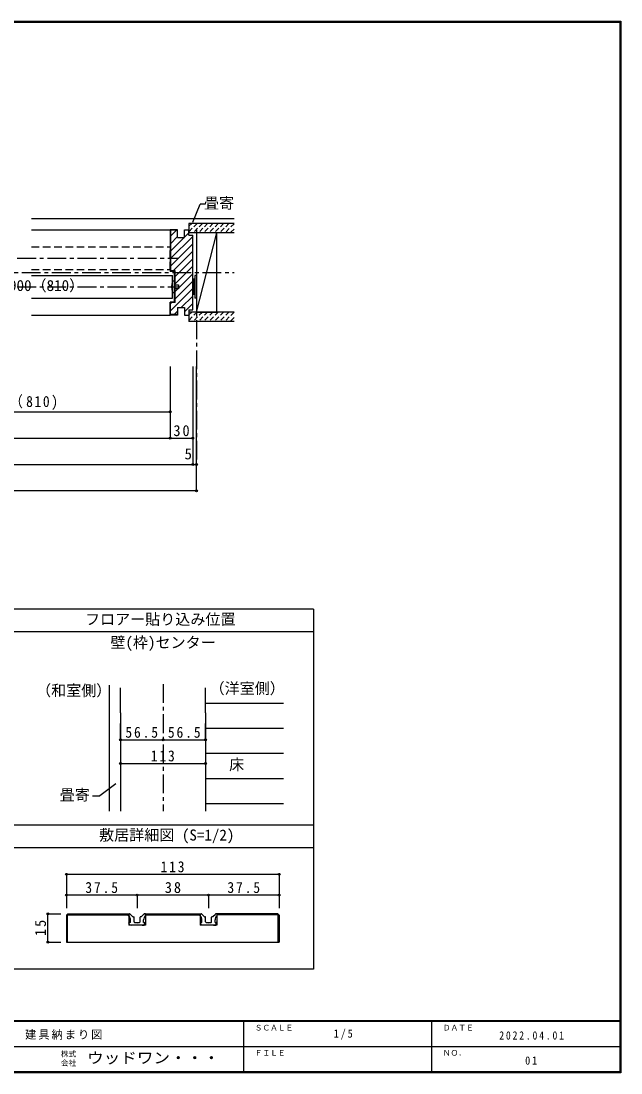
# Model space of a CAD drawing. Units: millimetres at full size, sheet at 1:5, with parts at other scales. Extents: x -973 to 977, y -701 to 696.
# Drawn here: x 180 to 977, y -701 to 696 of the extents above; entities that cross this region are included whole.
import ezdxf
from ezdxf.enums import TextEntityAlignment as Align

# ---------------------------------------------------------------- set-up
doc = ezdxf.new("R2010")
doc.units = ezdxf.units.MM
doc.header["$LTSCALE"] = 5
doc.header["$PDMODE"] = 32
doc.header["$PDSIZE"] = 2.5
for name, pattern in [('CHAIN1', [8, 5, -1, 1, -1]), ('DASHED1', [1.8, 1.2, -0.6]), ('DASHED2', [3, 2, -1])]:
    doc.linetypes.add(name, pattern=pattern)
for name, color, linetype in [('0-1_通り芯', 4, 'CHAIN1'), ('0-2_柱', 7, 'Continuous'), ('0-3_仕上げ', 2, 'Continuous'), ('0-4_枠', 3, 'Continuous'), ('0-6_扉', 6, 'Continuous'), ('0-7_金物', 7, 'Continuous'), ('0-A_文字', 7, 'Continuous'), ('0-B_寸法', 7, 'Continuous'), ('0-C_ハッチ', 4, 'Continuous'), ('1-4_枠', 3, 'Continuous'), ('1-7_金物', 7, 'Continuous'), ('1-B_寸法', 7, 'Continuous'), ('F-0_補助線', 7, 'Continuous'), ('F-1_枠', 6, 'Continuous'), ('F-A_文字', 7, 'Continuous')]:
    doc.layers.add(name, color=color, linetype=linetype)
doc.styles.add('ＭＳ ゴシック', font='')
doc.styles.get('ＭＳ ゴシック').set_extended_font_data('MS Gothic')

msp = doc.modelspace()

# ---------------------------------------------------------------- linework, layer by layer
at = {"layer": '0-1_通り芯'}
for p, q in [((412.672, 418.494), (412.672, 106.994)), ((-385.366, 380.994), (388.672, 380.994)), ((-459.366, 361.994), (462.672, 361.994)), ((-385.366, 342.994), (388.672, 342.994)), ((368.32, -184.538), (368.32, -353.025))]:
    msp.add_line(p, q, dxfattribs=at)
at = {"layer": '0-2_柱'}
for p, q in [((412.672, 414.494), (412.672, 309.494)), ((439.672, 414.494), (412.672, 414.494)), ((412.672, 309.494), (439.672, 414.494)), ((439.672, 309.494), (439.672, 414.494)), ((412.672, 309.494), (439.672, 309.494))]:
    msp.add_line(p, q, dxfattribs=at)
at = {"layer": '0-3_仕上げ'}
for p, q in [((193.667, 433.494), (462.672, 433.494)), ((462.672, 426.994), (402.672, 426.994)), ((402.672, 426.994), (402.672, 414.494)), ((462.672, 414.494), (402.672, 414.494)), ((462.672, 309.494), (402.672, 309.494)), ((402.672, 309.494), (402.672, 296.994)), ((462.672, 296.994), (402.672, 296.994)), ((296.82, -186.073), (296.82, -353.025))]:
    msp.add_line(p, q, dxfattribs=at)
at = {"layer": '0-3_仕上げ', "color": 4}
for p, q in [((424.82, -209.819), (528.32, -209.819)), ((424.82, -243.121), (528.32, -243.121)), ((424.82, -276.422), (528.32, -276.422)), ((424.82, -309.723), (528.32, -309.723)), ((424.82, -343.025), (528.32, -343.025))]:
    msp.add_line(p, q, dxfattribs=at)
at = {"layer": '0-4_枠', "color": 4}
for p, q in [((193.667, 418.494), (377.672, 418.494)), ((193.667, 305.494), (377.672, 305.494))]:
    msp.add_line(p, q, dxfattribs=at)
at = {"layer": '0-4_枠'}
for p, q in [((387.672, 418.494), (377.672, 418.494)), ((377.672, 418.494), (377.672, 363.494)), ((387.672, 417.994), (378.172, 417.994)), ((378.172, 417.994), (378.172, 363.994)), ((387.672, 408.494), (387.672, 418.494)), ((387.672, 408.494), (396.672, 408.494)), ((396.672, 408.494), (396.672, 418.494)), ((396.672, 418.494), (402.672, 418.494)), ((402.672, 411.494), (402.672, 418.494)), ((402.672, 411.494), (407.672, 411.494)), ((407.672, 312.494), (407.672, 411.494)), ((383.672, 363.494), (377.672, 363.494)), ((384.172, 363.994), (378.172, 363.994)), ((383.672, 322.494), (383.672, 363.494)), ((384.172, 321.994), (384.172, 363.994)), ((377.672, 305.494), (377.672, 322.494)), ((383.672, 322.494), (377.672, 322.494)), ((378.172, 305.994), (378.172, 321.994)), ((384.172, 321.994), (378.172, 321.994)), ((387.672, 315.494), (387.672, 305.494)), ((387.672, 315.494), (396.672, 315.494)), ((396.672, 315.494), (396.672, 305.494)), ((402.672, 312.494), (407.672, 312.494)), ((402.672, 312.494), (402.672, 305.494)), ((387.672, 305.494), (377.672, 305.494)), ((387.672, 305.994), (378.172, 305.994)), ((396.672, 305.494), (402.672, 305.494)), ((311.82, -222.697), (311.82, -189.424)), ((424.82, -222.697), (424.82, -189.424)), ((311.82, -222.697), (311.82, -353.025)), ((424.82, -222.697), (424.82, -353.025))]:
    msp.add_line(p, q, dxfattribs=at)
at = {"layer": '0-6_扉', "color": 2, "linetype": 'DASHED2'}
for p, q in [((193.667, 395.994), (377.672, 395.994)), ((377.672, 365.994), (377.672, 395.994)), ((193.667, 365.994), (377.672, 365.994))]:
    msp.add_line(p, q, dxfattribs=at)
at = {"layer": '0-6_扉'}
for p, q in [((193.658, 357.994), (380.672, 357.994)), ((380.672, 327.994), (380.672, 357.994)), ((193.658, 327.994), (380.672, 327.994))]:
    msp.add_line(p, q, dxfattribs=at)
at = {"layer": '0-7_金物'}
for p, q in [((383.672, 350.494), (380.672, 350.494)), ((383.672, 335.494), (383.672, 350.494)), ((408.672, 351.926), (407.665, 351.926)), ((410.672, 352.926), (408.672, 352.926)), ((408.672, 352.926), (408.672, 332.926)), ((410.672, 357.926), (410.672, 327.926)), ((412.672, 357.926), (410.672, 357.926)), ((412.672, 357.926), (412.672, 327.926)), ((380.672, 335.494), (383.672, 335.494)), ((383.672, 345.494), (388.672, 345.494)), ((388.672, 340.494), (383.672, 340.494)), ((388.672, 345.494), (388.672, 340.494)), ((408.672, 333.926), (407.665, 333.926)), ((410.672, 332.926), (408.672, 332.926)), ((412.672, 327.926), (410.672, 327.926))]:
    msp.add_line(p, q, dxfattribs=at)
msp.add_arc((408.297, 342.994), 28.625, 164.81071, 195.18929, dxfattribs=at)
at = {"layer": '0-A_文字'}
for p, q in [((407.709, 428.754), (417.672, 452.475)), ((424.266, 452.475), (417.672, 452.475)), ((305.32, -317.033), (284.24, -332.843)), ((274.395, -332.843), (284.24, -332.843))]:
    msp.add_line(p, q, dxfattribs=at)
at = {"layer": '0-A_文字', "color": 3}
for p, q in [((568.32, -85.141), (168.32, -85.141)), ((568.32, -115.141), (168.32, -115.141)), ((568.32, -371.667), (168.32, -371.667)), ((168.32, -401.667), (568.32, -401.667))]:
    msp.add_line(p, q, dxfattribs=at)
msp.add_lwpolyline([(568.32, -85.141), (568.32, -563.141), (168.32, -563.141)], dxfattribs=at)
at = {"layer": '0-B_寸法', "color": 4}
for p, q in [((377.672, 236.994), (377.672, 141.994)), ((407.672, 236.994), (407.672, 106.994)), ((412.672, 71.994), (412.672, 236.994)), ((-16.356, 176.994), (377.672, 176.994)), ((-404.366, 141.994), (407.672, 141.994)), ((-409.366, 106.994), (412.672, 106.994)), ((412.672, 71.994), (-409.366, 71.994)), ((311.82, -258.476), (311.82, -236.956)), ((424.82, -258.476), (424.82, -236.956)), ((311.82, -258.476), (368.32, -258.476)), ((368.32, -258.476), (424.82, -258.476)), ((311.82, -289.86), (424.82, -289.86))]:
    msp.add_line(p, q, dxfattribs=at)
at = {"layer": '0-B_寸法'}
for p in [(377.672, 176.994), (377.672, 141.994), (407.672, 141.994), (407.672, 106.994), (412.672, 106.994), (412.672, 71.994), (311.82, -258.476), (368.32, -258.476), (424.82, -258.476), (311.82, -289.86), (424.82, -289.86)]:
    msp.add_point(p, dxfattribs=at)
at = {"layer": '0-C_ハッチ', "linetype": 'DASHED1'}
for p, q in [((406.322, 426.994), (402.672, 423.344)), ((413.393, 426.994), (402.672, 416.273)), ((420.464, 426.994), (407.964, 414.494)), ((427.535, 426.994), (415.035, 414.494)), ((434.606, 426.994), (422.106, 414.494)), ((441.677, 426.994), (429.177, 414.494)), ((448.748, 426.994), (436.248, 414.494)), ((455.819, 426.994), (443.319, 414.494)), ((462.672, 426.776), (450.39, 414.494)), ((462.672, 419.705), (457.461, 414.494)), ((406.322, 309.494), (402.672, 305.844)), ((413.393, 309.494), (402.672, 298.773)), ((420.464, 309.494), (407.964, 296.994)), ((427.535, 309.494), (415.035, 296.994)), ((434.606, 309.494), (422.106, 296.994)), ((441.677, 309.494), (429.177, 296.994)), ((448.748, 309.494), (436.248, 296.994)), ((455.819, 309.494), (443.319, 296.994)), ((462.672, 309.276), (450.39, 296.994)), ((462.672, 302.205), (457.461, 296.994))]:
    msp.add_line(p, q, dxfattribs=at)
at = {"layer": '0-C_ハッチ'}
for p, q in [((386.063, 417.994), (378.172, 410.103)), ((407.672, 409.905), (378.172, 380.405)), ((387.672, 409.704), (378.172, 400.204)), ((396.362, 408.494), (378.172, 390.304)), ((402.672, 414.804), (396.672, 408.804)), ((407.672, 400.005), (378.172, 370.505)), ((407.672, 390.106), (381.56, 363.994)), ((407.672, 380.206), (384.172, 356.706)), ((407.672, 370.307), (384.172, 346.807)), ((407.672, 360.407), (384.172, 336.907)), ((407.672, 350.508), (384.172, 327.008)), ((407.672, 340.608), (378.172, 311.108)), ((379.158, 321.994), (378.172, 321.008)), ((407.672, 330.709), (392.457, 315.494)), ((387.672, 310.709), (382.957, 305.994)), ((407.672, 320.809), (396.672, 309.809)), ((402.672, 305.91), (402.256, 305.494))]:
    msp.add_line(p, q, dxfattribs=at)
at = {"layer": '1-4_枠'}
for p, q in [((239.998, -491.363), (241.766, -489.595)), ((239.998, -491.363), (239.998, -527.095)), ((241.248, -490.845), (322.748, -490.845)), ((241.248, -527.095), (241.248, -490.845)), ((241.766, -489.595), (322.748, -489.595)), ((322.748, -489.595), (322.748, -504.595)), ((344.748, -489.595), (417.748, -489.595)), ((344.748, -489.595), (344.748, -504.595)), ((344.748, -490.845), (417.748, -490.845)), ((417.748, -489.595), (417.748, -504.595)), ((439.748, -489.595), (439.748, -504.595)), ((520.73, -489.595), (439.748, -489.595)), ((521.248, -490.845), (439.748, -490.845)), ((520.73, -489.595), (522.498, -491.363)), ((521.248, -527.095), (521.248, -490.845)), ((522.498, -491.363), (522.498, -527.095)), ((344.748, -504.595), (322.748, -504.595)), ((439.748, -504.595), (417.748, -504.595)), ((239.998, -527.095), (522.498, -527.095))]:
    msp.add_line(p, q, dxfattribs=at)
at = {"layer": '1-7_金物'}
for p, q in [((324.998, -500.845), (323.498, -500.845)), ((327.903, -493.125), (324.739, -489.961)), ((324.998, -500.845), (324.998, -497.685)), ((328.434, -493.345), (329.248, -493.345)), ((329.748, -500.095), (329.748, -493.845)), ((330.498, -500.845), (332.998, -500.845)), ((332.998, -500.845), (333.748, -501.595)), ((333.748, -501.595), (334.498, -500.845)), ((334.498, -500.845), (336.998, -500.845)), ((337.748, -500.095), (337.748, -493.845)), ((339.062, -493.345), (338.248, -493.345)), ((339.593, -493.125), (342.757, -489.961)), ((342.498, -500.845), (342.498, -497.685)), ((342.498, -500.845), (343.998, -500.845)), ((343.248, -504.595), (344.463, -501.529)), ((344.998, -489.595), (343.641, -489.595)), ((344.998, -492.095), (344.998, -489.595)), ((419.998, -500.845), (418.498, -500.845)), ((422.903, -493.125), (419.739, -489.961)), ((419.998, -500.845), (419.998, -497.685)), ((423.434, -493.345), (424.248, -493.345)), ((424.748, -500.095), (424.748, -493.845)), ((425.498, -500.845), (427.998, -500.845)), ((427.998, -500.845), (428.748, -501.595)), ((428.748, -501.595), (429.498, -500.845)), ((429.498, -500.845), (431.998, -500.845)), ((432.748, -500.095), (432.748, -493.845)), ((434.062, -493.345), (433.248, -493.345)), ((434.593, -493.125), (437.757, -489.961)), ((437.498, -500.845), (437.498, -497.685)), ((437.498, -500.845), (438.998, -500.845)), ((438.248, -504.595), (439.463, -501.529)), ((439.998, -489.595), (438.641, -489.595)), ((439.998, -492.095), (439.998, -489.595)), ((339.498, -504.595), (327.998, -504.595)), ((339.998, -504.095), (339.498, -504.595)), ((340.498, -504.595), (339.998, -504.095)), ((340.498, -504.595), (343.248, -504.595)), ((434.498, -504.595), (422.998, -504.595)), ((434.998, -504.095), (434.498, -504.595)), ((435.498, -504.595), (434.998, -504.095)), ((435.498, -504.595), (438.248, -504.595))]:
    msp.add_line(p, q, dxfattribs=at)
for points in [[(322.498, -492.095), (322.498, -489.595), (323.855, -489.595)], [(326.998, -504.595), (324.248, -504.595), (323.033, -501.529)], [(417.498, -492.095), (417.498, -489.595), (418.855, -489.595)], [(421.998, -504.595), (419.248, -504.595), (418.033, -501.529)], [(326.998, -504.595), (327.498, -504.095), (327.998, -504.595)], [(421.998, -504.595), (422.498, -504.095), (422.998, -504.595)]]:
    msp.add_lwpolyline(points, dxfattribs=at)
for centre, radius, start, end in [((317.498, -497.685), 7.5, 0, 48.19), ((323.498, -501.345), 0.5, 90, 201.616), ((323.855, -490.845), 1.25, 45, 90), ((328.434, -492.595), 0.75, 225, 270), ((329.248, -493.845), 0.5, 0, 90), ((330.498, -500.095), 0.75, 180, 270), ((336.998, -500.095), 0.75, 270, 0), ((338.248, -493.845), 0.5, 90, 180), ((339.062, -492.595), 0.75, 270, 315), ((349.998, -497.685), 7.5, 131.81, 180), ((343.641, -490.845), 1.25, 90, 135), ((343.998, -501.345), 0.5, 338.384, 90), ((412.498, -497.685), 7.5, 0, 48.19), ((418.498, -501.345), 0.5, 90, 201.616), ((418.855, -490.845), 1.25, 45, 90), ((423.434, -492.595), 0.75, 225, 270), ((424.248, -493.845), 0.5, 0, 90), ((425.498, -500.095), 0.75, 180, 270), ((431.998, -500.095), 0.75, 270, 0), ((433.248, -493.845), 0.5, 90, 180), ((434.062, -492.595), 0.75, 270, 315), ((444.998, -497.685), 7.5, 131.81, 180), ((438.641, -490.845), 1.25, 90, 135), ((438.998, -501.345), 0.5, 338.384, 90)]:
    msp.add_arc(centre, radius, start, end, dxfattribs=at)
at = {"layer": '1-B_寸法', "color": 4}
for p, q in [((239.998, -437.095), (522.498, -437.095)), ((239.998, -437.095), (239.998, -482.095)), ((522.498, -437.095), (522.498, -482.095)), ((333.748, -464.595), (239.998, -464.595)), ((428.748, -464.595), (333.748, -464.595)), ((333.748, -464.595), (333.748, -482.095)), ((215.391, -527.095), (215.391, -489.595)), ((215.391, -489.595), (232.498, -489.595)), ((215.391, -527.095), (232.498, -527.095))]:
    msp.add_line(p, q, dxfattribs=at)
msp.add_lwpolyline([(522.498, -464.595), (428.748, -464.595), (428.748, -482.095)], dxfattribs=at)
at = {"layer": '1-B_寸法'}
for p in [(239.998, -437.095), (522.498, -437.095), (239.998, -464.595), (333.748, -464.595), (428.748, -464.595), (522.498, -464.595), (215.391, -489.595), (215.391, -527.095)]:
    msp.add_point(p, dxfattribs=at)
at = {"layer": 'F-1_枠'}
for p, q in [((-973.347, 695.833), (976.653, 695.833)), ((-973.347, 695), (976.653, 695)), ((-973.347, 694.167), (976.653, 694.167)), ((974.986, 695.833), (974.986, -700.833)), ((975.82, 695.833), (975.82, -700.833)), ((976.653, 695.833), (976.653, -700.833)), ((976.653, -631.667), (-973.347, -631.667)), ((976.653, -632.5), (-973.347, -632.5)), ((474.986, -632.5), (474.986, -699.167)), ((724.986, -632.5), (724.986, -699.167)), ((1.653, -665.833), (974.986, -665.834)), ((976.653, -699.167), (-973.347, -699.167)), ((976.653, -700), (-973.347, -700)), ((976.653, -700.833), (-973.347, -700.833))]:
    msp.add_line(p, q, dxfattribs=at)

# ---------------------------------------------------------------- texts
at = {"layer": '0-A_文字', "style": 'ＭＳ ゴシック'}
for s, p in [('畳寄', (422.672, 442.475)), ('フロアー貼り込み位置', (264.57, -110.141)), ('壁(枠)センター', (298.32, -140.98)), ('（洋室側）', (430.075, -201.913)), ('（和室側）', (199.58, -204.715)), ('床', (456.094, -303.073)), ('畳寄', (230.968, -343.284)), ('敷居詳細図 (S=1/2)', (283.32, -396.658))]:
    msp.add_text(s, height=14.66, dxfattribs=at).set_placement(p, align=Align.BOTTOM_LEFT)
at = {"layer": '0-B_寸法', "style": 'ＭＳ ゴシック'}
for s, p in [('ＤＷ＝900（810）', (103.667, 332.994)), ('5', (396.769, 109.494))]:
    msp.add_text(s, height=14.66, dxfattribs=at).set_placement(p, align=Align.BOTTOM_LEFT)
at = {"layer": '0-B_寸法', "char_height": 14.66, "attachment_point": 7, "style": 'ＭＳ ゴシック'}
for s, insert in [('\\T1.24;\\W0.9;900（810)', (130.667, 179.494)), ('\\T1.27;\\W0.95;30', (382.048, 144.494)), ('\\T1.28;\\W0.9;56.5', (318.195, -255.976)), ('\\T1.28;\\W0.9;56.5', (374.695, -255.976)), ('\\T1.27;\\W0.9;113', (352.07, -287.36))]:
    msp.add_mtext(s, dxfattribs=dict(at, insert=insert))
at = {"layer": '1-B_寸法', "char_height": 14.66, "attachment_point": 7, "style": 'ＭＳ ゴシック'}
for s, insert in [('\\T1.27;\\W0.9;113', (364.998, -434.595)), ('\\T1.28;\\W0.9;37.5', (264.998, -462.095)), ('\\T1.27;\\W0.95;38', (370.623, -462.095)), ('\\T1.28;\\W0.9;37.5', (453.748, -462.095))]:
    msp.add_mtext(s, dxfattribs=dict(at, insert=insert))
at = {"layer": '1-B_寸法', "insert": (212.891, -518.97), "char_height": 14.66, "attachment_point": 7, "rotation": 90, "style": 'ＭＳ ゴシック'}
msp.add_mtext('\\T1.27;\\W0.95;15', dxfattribs=at)
at = {"layer": 'F-0_補助線', "insert": (184.986, -656.667), "char_height": 11, "attachment_point": 7, "style": 'ＭＳ ゴシック'}
msp.add_mtext('\\T1.17;建具納まり図', dxfattribs=at)
at = {"layer": 'F-A_文字', "style": 'ＭＳ ゴシック'}
for s, p in [('ＳＣＡＬＥ', (489.986, -646.667)), ('ＤＡＴＥ', (739.986, -646.667)), ('ＮＯ．', (739.986, -680.001)), ('株式', (232.486, -681.5)), ('会社', (232.486, -693.5)), ('ＦＩＬＥ', (489.986, -680))]:
    msp.add_text(s, height=7.331, dxfattribs=at).set_placement(p, align=Align.BOTTOM_LEFT)
at = {"layer": 'F-A_文字', "style": 'ＭＳ ゴシック', "width": 1.1}
msp.add_text('ウッドワン・・・', height=14.66, dxfattribs=at).set_placement((267.486, -692.5), align=Align.BOTTOM_LEFT)
at = {"layer": 'F-A_文字', "char_height": 11, "attachment_point": 7, "style": 'ＭＳ ゴシック'}
for s, insert in [('\\T1.38;\\W0.9;1/5', (594.986, -656.667)), ('\\T1.39;\\W0.85;2022.04.01', (814.986, -656.667)), ('\\T1.36;\\W0.9;01', (849.361, -690.001))]:
    msp.add_mtext(s, dxfattribs=dict(at, insert=insert))

doc.saveas('drawing.dxf')
